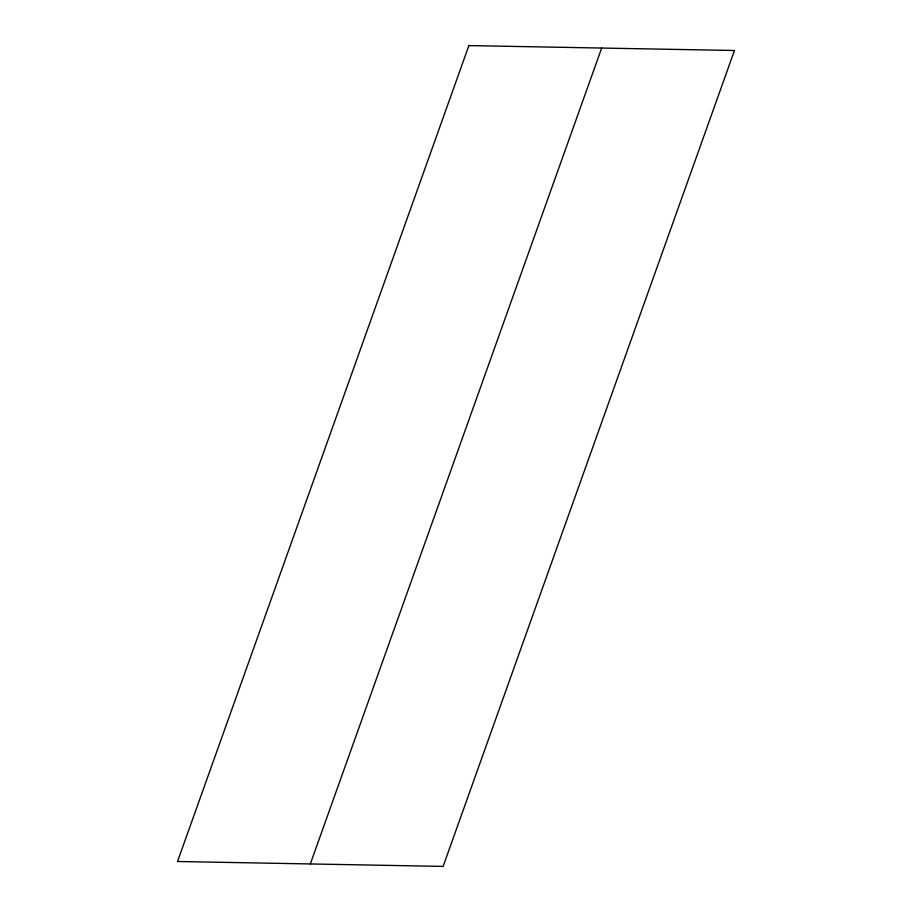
<?xml version="1.0" encoding="UTF-8"?>
<svg xmlns="http://www.w3.org/2000/svg" width="912" height="912" viewBox="0 0 912 912"><rect width="100%" height="100%" fill="white"/><g stroke="black" fill="none" stroke-linecap="round" stroke-linejoin="round"><path stroke-width="1.37" d="M310.319 863.949L601.681 48.051M468.882 45.6L177.532 861.498L443.118 866.4L734.468 50.502L468.882 45.6"/></g></svg>
